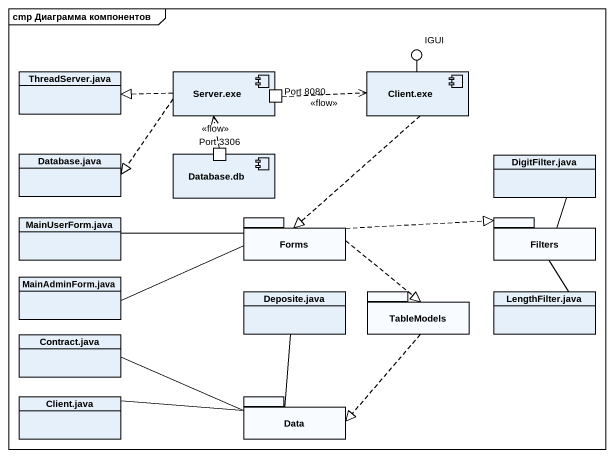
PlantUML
@startuml
mainframe cmp Диаграмма компонентов
allowmixing
hide circle
hide empty members
class "ThreadServer.java" as ThreadServer_java
component "Server.exe" as Server_exe {
  port "Port 8080" as Port_8080
}
component "Client.exe" as Client_exe
() IGUI
class "Database.java" as Database_java
component "Database.db" as Database_db {
  port "Port 3306" as Port_3306
}
class "DigitFilter.java" as DigitFilter_java
class "MainUserForm.java" as MainUserForm_java
package Forms {
}
package Filters {
}
class "MainAdminForm.java" as MainAdminForm_java
class "Deposite.java" as Deposite_java
package TableModels {
}
class "LengthFilter.java" as LengthFilter_java
class "Contract.java" as Contract_java
class "Client.java" as Client_java
package Data {
}
Client_exe -up- IGUI
Server_exe .left.|> ThreadServer_java
Server_exe .left.|> Database_java
Client_exe ..|> Forms
Port_8080 .right.> Client_exe : <<flow>>
Port_3306 .up.> Server_exe : <<flow>>
Forms -left- MainUserForm_java
Forms .right.|> Filters
Forms -left- MainAdminForm_java
Forms .right.|> TableModels
Filters -up- DigitFilter_java
Filters -- LengthFilter_java
Deposite_java -- Data
TableModels ..|> Data
Data -left- Contract_java
Data -left- Client_java
@enduml
